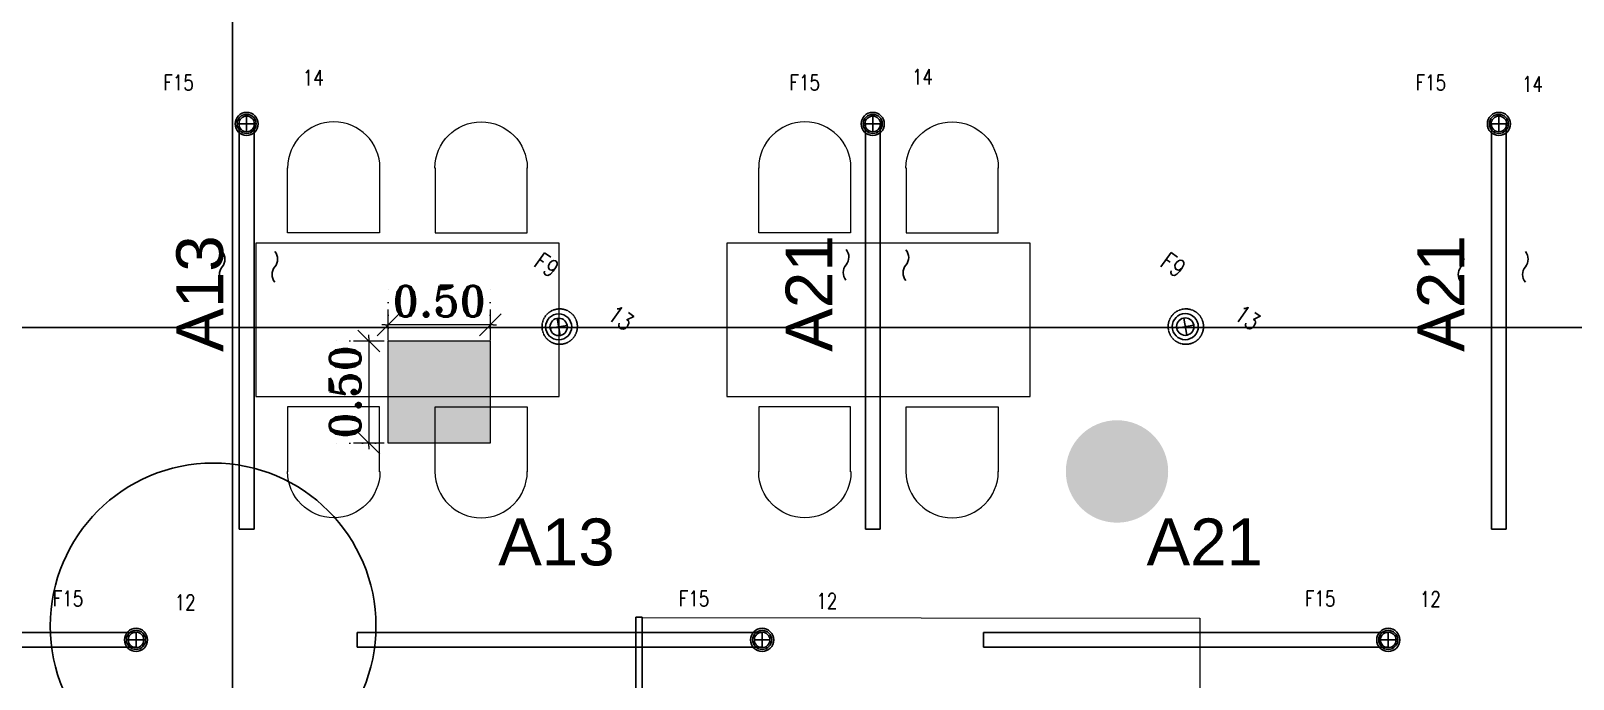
# Model space of a CAD drawing. Header units: inches. Extents: x 102655 to 148943, y 72248 to 114419.
# Drawn here: x 115789 to 123323, y 87139 to 90304 of the extents above; entities that cross this region are included whole.
import ezdxf
from ezdxf.enums import TextEntityAlignment as Align

# ---------------------------------------------------------------- set-up
doc = ezdxf.new("R2010")
doc.units = ezdxf.units.IN
doc.linetypes.add('CENTER INDS', pattern=[13.335, 8.89, -1.11125, 2.2225, -1.11125])
doc.linetypes.add('DOT2', pattern=[0.125, 0, -0.125])
doc.layers.get('Defpoints').update_dxf_attribs({"color": 8})
for name, color, linetype, lineweight in [('ceiling dim', 8, 'Continuous', 5), ('Furnitureee', 8, 'Continuous', 5), ('S-SOLID', 8, 'Continuous', 0)]:
    doc.layers.add(name, color=color, linetype=linetype, lineweight=lineweight)
for name, color, linetype in [('E-LEADER', 30, 'Continuous'), ('E-LTG', 92, 'Continuous'), ('E-TAG', 30, 'Continuous'), ('E_TAG', 30, 'Continuous'), ('WALL FINISH', 8, 'Continuous')]:
    doc.layers.add(name, color=color, linetype=linetype)
doc.layers.add('ELECTRICAL LIGHTING CEILING', color=6, linetype='CENTER INDS', true_color=0xff00ff)
doc.styles.add('Pyzd-Romans', font='romans.shx', dxfattribs={"width": 0.8})
doc.styles.add('ROMANT', font='romant')
doc.styles.get("Standard").update_dxf_attribs({"font": 'arial.ttf'})
doc.dimstyles.new('50', dxfattribs={"dimtxt": 0.15, "dimasz": 0.015, "dimexe": 0.18, "dimexo": 0.0625, "dimgap": 0.04, "dimtad": 1, "dimzin": 0, "dimdsep": 46, "dimtxsty": 'ROMANT', "dimblk": 'SAM2', "dimcen": 0.09, "dimclre": 181, "dimclrt": 3, "dimazin": 0, "dimtfac": 0.782609, "dimtix": 1, "dimtmove": 2, "dimatfit": 3, "dimldrblk": 'SAM2', "dimfxl": 0.18, "dimtolj": 1, "dimtzin": 0, "dimarcsym": 0})

# ---------------------------------------------------------------- blocks, each defined once
blk = doc.blocks.new('wasdf')
at = {"color": 8, "linetype": 'Continuous', "lineweight": 9, "extrusion": (2.01496e-18, -9.70452e-08, 1)}
blk.add_line((0, 0), (-79.7, 306.6, 0), dxfattribs=at)
blk.add_lwpolyline([(-514.6, 193.6), (-434.8, -113.1), (0, 0)], dxfattribs=at)
at = {"color": 8, "linetype": 'Continuous', "lineweight": 9}
for points in [[(-516, 192.3, 0), (-547.3, 312.9, 0), (-475, 436, 0), (-354.5, 467.3, 0)], [(-354.5, 467.3, 0), (-234, 498.6, 0), (-110.9, 426.3, 0), (-79.5, 305.8, 0)]]:
    blk.add_open_spline(points, degree=3, dxfattribs=at)
blk = doc.blocks.new('sdg')
blk.add_lwpolyline([(-750, 0), (731.4, 0), (731.4, 750), (-750, 750)], close=True)
at = {"extrusion": (-2.44238e-08, 1.69302e-09, 1), "xscale": -1, "rotation": 14.57659995286336}
blk.add_blockref('wasdf', (-594.5, 800, 0), dxfattribs=at)
at = {"extrusion": (2.44238e-08, 1.69302e-09, 1), "rotation": 345.4234000471889}
blk.add_blockref('wasdf', (576, 800, 0), dxfattribs=at)
at = {"extrusion": (-2.44238e-08, -1.69302e-09, 1), "rotation": 165.4234000149877}
blk.add_blockref('wasdf', (-594.5, -50, 0), dxfattribs=at)
at = {"extrusion": (2.44238e-08, -1.69302e-09, 1), "xscale": -1.000000000000001, "rotation": 194.5765999206621}
blk.add_blockref('wasdf', (576, -50, 0), dxfattribs=at)
blk = doc.blocks.new('SAM2')
for p, q in [((3.54, 3.54), (-3.54, -3.54)), ((-1, 0), (0, 0)), ((0, -5), (0, 5))]:
    blk.add_line(p, q)
blk = doc.blocks.new('*D149')
at = {"layer": 'ceiling dim', "color": 181, "linetype": 'DOT2', "lineweight": -2, "ltscale": 0.5, "transparency": 16777216}
for p, q in [((478770.5856, 1037616.9068), (478770.5856, 1037617.1027)), ((478771.0843, 1037616.9068), (478771.0843, 1037617.1027))]:
    blk.add_line(p, q, dxfattribs=at)
at = {"layer": 'ceiling dim', "color": 0, "lineweight": -2, "ltscale": 0.5, "transparency": 16777216}
for p, q in [((478770.5706, 1037616.9227), (478770.5556, 1037616.9227)), ((478771.0843, 1037616.9227), (478770.5856, 1037616.9227)), ((478771.0993, 1037616.9227), (478771.1143, 1037616.9227))]:
    blk.add_line(p, q, dxfattribs=at)
at = {"layer": 'Defpoints', "color": 0, "ltscale": 0.5, "transparency": 16777216}
for p in [(478770.5856, 1037616.9227), (478770.5856, 1037616.8443), (478771.0843, 1037616.8443)]:
    blk.add_point(p, dxfattribs=at)
at = {"layer": 'ceiling dim', "color": 0, "lineweight": -2, "ltscale": 0.5, "transparency": 16777216, "xscale": 0.015, "yscale": 0.015, "zscale": 0.015}
blk.add_blockref('SAM2', (478770.5856, 1037616.9227), dxfattribs=at)
at = {"layer": 'ceiling dim', "color": 0, "lineweight": -2, "ltscale": 0.5, "transparency": 16777216, "xscale": 0.015, "yscale": 0.015, "zscale": 0.015, "rotation": 180}
blk.add_blockref('SAM2', (478771.0843, 1037616.9227), dxfattribs=at)
at = {"layer": 'ceiling dim', "color": 3, "ltscale": 0.5, "transparency": 16777216, "insert": (478770.835, 1037617.0377), "char_height": 0.15, "attachment_point": 5, "style": 'ROMANT'}
blk.add_mtext('\\A1;0.50', dxfattribs=at)
blk = doc.blocks.new('*D150')
at = {"layer": 'ceiling dim', "color": 181, "linetype": 'DOT2', "lineweight": -2, "ltscale": 0.5, "transparency": 16777216}
for p, q in [((478770.5231, 1037616.8443), (478770.3113, 1037616.8443)), ((478770.5231, 1037616.3455), (478770.3113, 1037616.3455))]:
    blk.add_line(p, q, dxfattribs=at)
at = {"layer": 'ceiling dim', "color": 0, "lineweight": -2, "ltscale": 0.5, "transparency": 16777216}
for p, q in [((478770.4913, 1037616.8593), (478770.4913, 1037616.8743)), ((478770.4913, 1037616.8443), (478770.4913, 1037616.3455)), ((478770.4913, 1037616.3305), (478770.4913, 1037616.3155))]:
    blk.add_line(p, q, dxfattribs=at)
at = {"layer": 'Defpoints', "color": 0, "ltscale": 0.5, "transparency": 16777216}
for p in [(478770.5856, 1037616.8443), (478770.4913, 1037616.3455), (478770.5856, 1037616.3455)]:
    blk.add_point(p, dxfattribs=at)
at = {"layer": 'ceiling dim', "color": 0, "lineweight": -2, "ltscale": 0.5, "transparency": 16777216, "xscale": 0.015, "yscale": 0.015, "zscale": 0.015}
for p, rotation in [((478770.4913, 1037616.8443), 270), ((478770.4913, 1037616.3455), 90)]:
    blk.add_blockref('SAM2', p, dxfattribs=dict(at, rotation=rotation))
at = {"layer": 'ceiling dim', "color": 3, "ltscale": 0.5, "transparency": 16777216, "insert": (478770.3763, 1037616.5949), "char_height": 0.15, "attachment_point": 5, "rotation": 90, "style": 'ROMANT'}
blk.add_mtext('\\A1;0.50', dxfattribs=at)
blk = doc.blocks.new('E-L-FSPOT2')
at = {"color": 254, "lineweight": 0}
for points in [[(0, -75), (0, -75), (0, -75), (0, -75), (0, -75), (0, -75), (0, -75), (0, -75), (0, -75), (0, -75), (0, -75), (0, -75)], [(0, -75), (0, -75)], [(0, -75), (0, -75)], [(0, -75), (0, -75)], [(0, -75), (0, -75)], [(0, -75), (0, -75)], [(0, -75), (0, -75)], [(0, -75), (0, -75)], [(0, -75), (0, -75)], [(0, -75), (0, -75)], [(0, -75), (0, -75)], [(0, -75), (0, -75)], [(0, -75), (0, -75)], [(0, -75), (0, -75), (0, -75)], [(0, -75), (0, -75)], [(0, -75), (0, -75)], [(0, -75), (0, -75)], [(0, -75), (0, -75), (0, -75), (0, -75), (0, -75), (0, -75), (0, -75), (0, -75), (0, -75), (0, -75)], [(0, -75), (0, -75)]]:
    blk.add_lwpolyline(points, dxfattribs=at)
blk.add_circle((0, 0), 75)
at = {"layer": 'E-TAG'}
for points in [[(-35.4, -35.4), (35.4, 35.4)], [(-35.4, 35.4), (35.4, -35.4)]]:
    blk.add_lwpolyline(points, dxfattribs=at)
blk.add_circle((0, 0), 50, dxfattribs=at)
at = {"layer": 'E-TAG', "style": 'Pyzd-Romans', "width": 0.8, "flags": 1}
for tag, p in [('BPANEL', (262.5, 925)), ('SWITCH', (-262.5, 700)), ('LOADVA', (262.5, 700)), ('BTYPE', (-262.5, 475)), ('PANEL', (262.5, 475)), ('HEIGHT', (-246.5, -477.6)), ('DSCR', (-246.5, -702.6)), ('ROOM', (278.5, -702.6))]:
    blk.add_attdef(tag, text='', height=100, dxfattribs=at).set_placement(p, align=Align.MIDDLE_CENTER)
at = {"layer": 'E-TAG', "style": 'Pyzd-Romans', "width": 0.8}
for tag, p in [('TYPE', (-262.5, 250)), ('NO.', (262.5, 250)), ('W.P', (-246.5, -252.6)), ('A,B,C', (278.5, -252.6)), ('CBT', (278.5, -477.6))]:
    blk.add_attdef(tag, text='', height=100, dxfattribs=at).set_placement(p, align=Align.MIDDLE_CENTER)
blk = doc.blocks.new('f15')
at = {"layer": 'E-LEADER'}
for points in [[(19, 0), (-19, 0)], [(0, 19), (0, -19)]]:
    blk.add_lwpolyline(points, dxfattribs=at)
blk.add_circle((0, 0), 23.3, dxfattribs=at)
at = {"layer": 'E-LTG'}
for radius in [28.2, 19]:
    blk.add_circle((0, 0), radius, dxfattribs=at)
at = {"layer": 'E_TAG', "style": 'Pyzd-Romans', "width": 0.8, "flags": 1}
for tag, p in [('BPANEL', (262.5, 1125)), ('SWITCH', (-262.5, 900)), ('LOADVA', (262.5, 900)), ('BTYPE', (-262.5, 675)), ('PANEL', (262.5, 675)), ('HEIGHT', (-262.5, -675)), ('DSCR', (-262.5, -900)), ('ROOM', (262.5, -900))]:
    blk.add_attdef(tag, text='', height=100, dxfattribs=at).set_placement(p, align=Align.MIDDLE_CENTER)
at = {"layer": 'E_TAG', "style": 'Pyzd-Romans', "width": 0.8}
for tag, p in [('TYPE', (-262.5, 450)), ('NO.', (262.5, 450)), ('W.P', (-262.5, -450)), ('A,B,C', (262.5, -450)), ('CBT', (262.5, -675))]:
    blk.add_attdef(tag, text='', height=100, dxfattribs=at).set_placement(p, align=Align.MIDDLE_CENTER)
blk = doc.blocks.new('*U24')
at = {"color": 0}
for points in [[(0, 75, -0.36397), (0, 0), (0, 0), (0, 0), (0, 0, 0.36397), (0, -75)], [(257.2, 75, -0.36397), (257.2, 0), (257.2, 0), (257.2, 0), (257.2, 0, 0.36397), (257.2, -75)]]:
    blk.add_lwpolyline(points, format="xyb", dxfattribs=at)
blk = doc.blocks.new('*U25')
at = {"color": 0}
for points in [[(0, 75, -0.36397), (0, 0), (0, 0), (0, 0), (0, 0, 0.36397), (0, -75)], [(292.3, 75, -0.36397), (292.3, 0), (292.3, 0), (292.3, 0), (292.3, 0, 0.36397), (292.3, -75)]]:
    blk.add_lwpolyline(points, format="xyb", dxfattribs=at)
blk = doc.blocks.new('*U26')
at = {"color": 0}
for points in [[(0, 75, -0.36397), (0, 0), (0, 0), (0, 0), (0, 0, 0.36397), (0, -75)], [(314.6, 75, -0.36397), (314.6, 0), (314.6, 0), (314.6, 0), (314.6, 0, 0.36397), (314.6, -75)]]:
    blk.add_lwpolyline(points, format="xyb", dxfattribs=at)
blk = doc.blocks.new('f')
at = {"layer": 'S-SOLID', "ltscale": 0.5, "true_color": 0xed1f24, "transparency": 33554559}
h = blk.add_hatch(color=240, dxfattribs=at)
h.dxf.hatch_style = 1
h.paths.add_polyline_path([(478770.5856, 1037616.8443), (478771.0843, 1037616.8443), (478771.0843, 1037616.3455), (478770.5856, 1037616.3455)])
at = {"layer": 'S-SOLID', "ltscale": 0.5, "true_color": 0x999b37, "transparency": 33554559}
h = blk.add_hatch(color=55, dxfattribs=at)
h.dxf.hatch_style = 1
edge = h.paths.add_edge_path()
edge.add_arc((478774.1463, 1037616.2069), 0.25, 0, 360)
at = {"layer": 'ceiling dim', "color": 242, "ltscale": 0.5, "true_color": 0xcd2027}
blk.add_lwpolyline([(478770.5856, 1037616.8443), (478771.0843, 1037616.8443), (478771.0843, 1037616.3455), (478770.5856, 1037616.3455)], close=True, dxfattribs=at)
at = {"layer": 'Furnitureee', "color": 8, "ltscale": 0.5, "extrusion": (6.31297e-07, -2.22138e-08, 1), "elevation": 0.2792}
blk.add_lwpolyline([(478774.5507, 1037615.4913), (478774.5491, 1037613.5221), (478771.8271, 1037613.5242), (478771.8286, 1037615.4934)], close=True, dxfattribs=at)
at = {"layer": 'WALL FINISH', "color": 8, "ltscale": 0.5}
for p, q in [((478771.7961, 1037611.5352), (478771.7961, 1037615.4955)), ((478771.8261, 1037615.4955), (478771.7961, 1037615.4955)), ((478771.8261, 1037611.5052), (478771.8261, 1037615.4955))]:
    blk.add_line(p, q, dxfattribs=at)
at = {"layer": 'Furnitureee', "color": 8, "ltscale": 0.5, "extrusion": (-3.72704e-18, -8.94419e-08, 1), "xscale": 0.001000000000009732, "yscale": 0.001000000000009732, "zscale": 0.001000000000009732}
for p in [(478770.6892, 1037616.5721, -0.0928), (478772.9903, 1037616.5721, -0.0928)]:
    blk.add_blockref('sdg', p, dxfattribs=at)
at = {"layer": 'ceiling dim', "color": 51, "ltscale": 0.5, "true_color": 0xf7f281}
dim = blk.add_linear_dim(base=(478770.5856, 1037616.9227), p1=(478771.0843, 1037616.8443), p2=(478770.5856, 1037616.8443), dimstyle='50', dxfattribs=at)
dim.commit()
dim.dimension.update_dxf_attribs({"geometry": '*D149', "text_midpoint": (478770.835, 1037617.0377)})
dim = blk.add_linear_dim(base=(478770.4913, 1037616.3455), p1=(478770.5856, 1037616.8443), p2=(478770.5856, 1037616.3455), angle=90, dimstyle='50', dxfattribs=at)
dim.commit()
dim.dimension.update_dxf_attribs({"geometry": '*D150', "text_midpoint": (478770.3763, 1037616.5949)})

msp = doc.modelspace()

# ---------------------------------------------------------------- linework, layer by layer
for p, q in [((116774.27706, 78009.1388), (116774.27706, 102529.80449)), ((112193.03264, 88855.48698), (133562.2544, 88855.48698))]:
    msp.add_line(p, q)
msp.add_circle((116679.12304, 87398.51681), 795.52064)
at = {"layer": 'ELECTRICAL LIGHTING CEILING', "color": 6}
for points in [[(116806.8238, 89849.64664), (116878.82004, 89849.64658), (116878.81839, 87870.83415), (116806.82215, 87870.83421)], [(119865.57988, 89849.64409), (119937.57612, 89849.64403), (119937.57447, 87870.8316), (119865.57823, 87870.83166)], [(122924.33596, 89849.64154), (122996.3322, 89849.64148), (122996.33055, 87870.82905), (122924.33431, 87870.82911)], [(114324.57442, 87294.86634), (116302.30908, 87294.86469), (116302.30914, 87366.86093), (114324.57448, 87366.86258)], [(117383.3305, 87294.86378), (119361.06516, 87294.86213), (119361.06522, 87366.85838), (117383.33056, 87366.86003)], [(120442.08658, 87294.86123), (122419.82124, 87294.85958), (122419.8213, 87366.85583), (120442.08664, 87366.85748)]]:
    msp.add_lwpolyline(points, close=True, dxfattribs=at)
at = {"layer": 'ELECTRICAL LIGHTING CEILING'}
for centre in [(118372.19913, 88860.23912), (121430.95522, 88860.23657)]:
    msp.add_circle(centre, 86.39549, dxfattribs=at)

# ---------------------------------------------------------------- block references
ref = msp.add_blockref('f15', (119901.578, 89849.64406), dxfattribs=dict(xscale=2, yscale=2, zscale=2))
ref.add_attrib('TYPE', 'F15', dxfattribs={"layer": 'E_TAG', "height": 75, "style": 'Pyzd-Romans', "width": 0.8}).set_placement((119569.29118, 90051.07463), align=Align.MIDDLE_CENTER)
ref.add_attrib('NO.', '14', dxfattribs={"layer": 'E_TAG', "height": 75, "style": 'Pyzd-Romans', "width": 0.8}).set_placement((120144.34631, 90078.87726), align=Align.MIDDLE_CENTER)
ref = msp.add_blockref('f15', (116842.82192, 89849.64661), dxfattribs=dict(xscale=2, yscale=2, zscale=2))
ref.add_attrib('TYPE', 'F15', dxfattribs={"layer": 'E_TAG', "height": 75, "style": 'Pyzd-Romans', "width": 0.8}).set_placement((116510.5351, 90051.07718), align=Align.MIDDLE_CENTER)
ref.add_attrib('NO.', '14', dxfattribs={"layer": 'E_TAG', "height": 75, "style": 'Pyzd-Romans', "width": 0.8}).set_placement((117168.19873, 90075.1777), align=Align.MIDDLE_CENTER)
ref = msp.add_blockref('f15', (122960.33408, 89849.64151), dxfattribs=dict(xscale=2, yscale=2, zscale=2))
ref.add_attrib('TYPE', 'F15', dxfattribs={"layer": 'E_TAG', "height": 75, "style": 'Pyzd-Romans', "width": 0.8}).set_placement((122628.04726, 90051.07208), align=Align.MIDDLE_CENTER)
ref.add_attrib('NO.', '14', dxfattribs={"layer": 'E_TAG', "height": 75, "style": 'Pyzd-Romans', "width": 0.8}).set_placement((123124.35548, 90043.71534), align=Align.MIDDLE_CENTER)
ref = msp.add_blockref('f15', (116302.30911, 87330.86281), dxfattribs=dict(xscale=2, yscale=2, zscale=2))
ref.add_attrib('TYPE', 'F15', dxfattribs={"layer": 'E_TAG', "height": 75, "style": 'Pyzd-Romans', "width": 0.8}).set_placement((115970.02229, 87532.29337), align=Align.MIDDLE_CENTER)
ref.add_attrib('NO.', '12', dxfattribs={"layer": 'E_TAG', "height": 75, "style": 'Pyzd-Romans', "width": 0.8}).set_placement((116542.41448, 87513.67402), align=Align.MIDDLE_CENTER)
ref = msp.add_blockref('f15', (119361.06519, 87330.86026), dxfattribs=dict(xscale=2, yscale=2, zscale=2))
ref.add_attrib('TYPE', 'F15', dxfattribs={"layer": 'E_TAG', "height": 75, "style": 'Pyzd-Romans', "width": 0.8}).set_placement((119028.77837, 87532.29082), align=Align.MIDDLE_CENTER)
ref.add_attrib('NO.', '12', dxfattribs={"layer": 'E_TAG', "height": 75, "style": 'Pyzd-Romans', "width": 0.8}).set_placement((119677.0374, 87520.60467), align=Align.MIDDLE_CENTER)
ref = msp.add_blockref('f15', (122419.8213, 87330.85771), dxfattribs=dict(xscale=2, yscale=2, zscale=2))
ref.add_attrib('TYPE', 'F15', dxfattribs={"layer": 'E_TAG', "height": 75, "style": 'Pyzd-Romans', "width": 0.8}).set_placement((122087.53448, 87532.28827), align=Align.MIDDLE_CENTER)
ref.add_attrib('NO.', '12', dxfattribs={"layer": 'E_TAG', "height": 75, "style": 'Pyzd-Romans', "width": 0.8}).set_placement((122625.35565, 87529.59124), align=Align.MIDDLE_CENTER)
at = {"layer": 'ceiling dim', "xscale": 1000, "yscale": 1000, "zscale": 1000}
msp.add_blockref('f', (-478653051.58299, -1037528053.90511), dxfattribs=at)
at = {"layer": 'E-LTG'}
for name, p, rotation in [('*U24', (116723.2691, 89151.17661), 0.1296386022751732), ('*U25', (119770.85482, 89161.75748), 359.742856259596), ('*U26', (123089.6831, 89151.75588), 180.0530964714082)]:
    msp.add_blockref(name, p, dxfattribs=dict(at, rotation=rotation))
at = {"layer": 'E-LTG', "xscale": 0.8476918827478218, "yscale": 0.8476918827478218, "zscale": 0.8476918827478218, "rotation": 324.5660952900275}
for p in [(118367.12706, 88858.8592), (121428.16971, 88859.87496)]:
    msp.add_blockref('E-L-FSPOT2', p, dxfattribs=at).add_auto_attribs({'TYPE': 'F9', 'NO.': '13'})

# ---------------------------------------------------------------- texts
for s, p in [('A13', (116728.12354, 88736.96933)), ('A21', (119704.74802, 88736.96933)), ('A21', (122791.23995, 88736.96933))]:
    msp.add_text(s, height=228.893641, rotation=90).set_placement(p)
for s, p in [('A13', (118071.66664, 87694.58047)), ('A21', (121239.02539, 87694.58047))]:
    msp.add_text(s, height=228.893641).set_placement(p)

doc.saveas('drawing.dxf')
